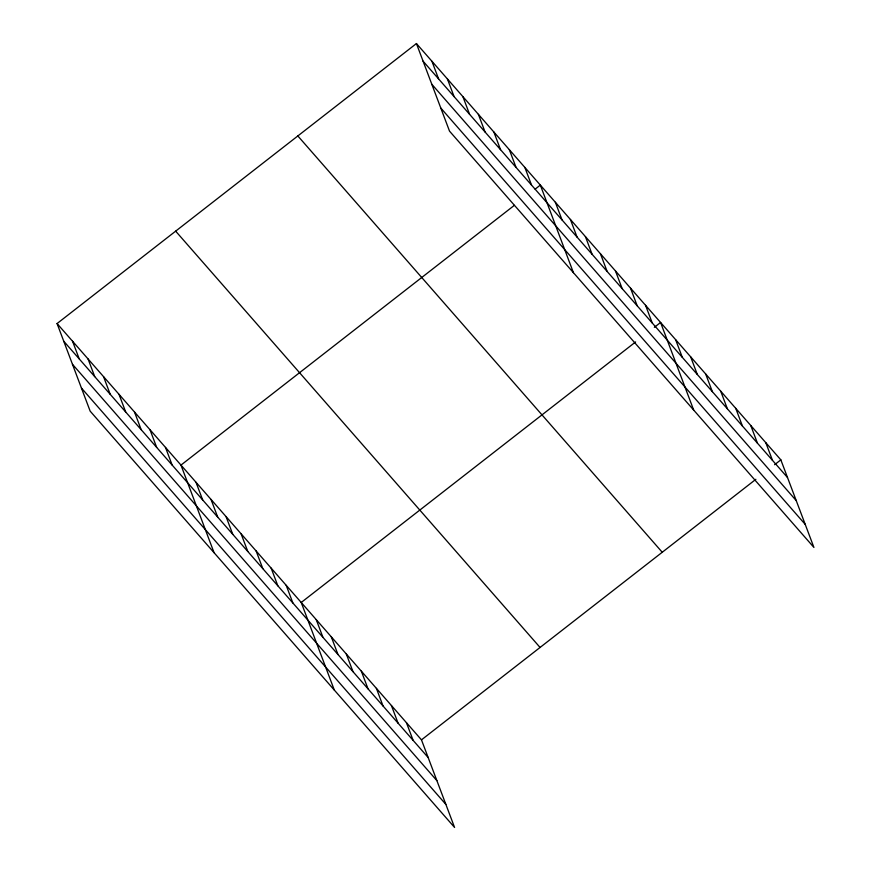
<?xml version="1.0" encoding="UTF-8"?>
<svg xmlns="http://www.w3.org/2000/svg" width="871" height="871" viewBox="0 0 871 871"><rect width="100%" height="100%" fill="white"/><g stroke="black" fill="none" stroke-linecap="round" stroke-linejoin="round"><path stroke-width="1.31" d="M57.072 323.555L421.477 739.86L454.575 827.45L90.159 411.145L57.072 323.555L416.425 43.55L780.841 459.855L813.928 547.445L449.523 131.14L416.425 43.55M514.326 205.36L180.961 465.103L214.059 552.682M535.132 189.149L540.325 185.098L573.423 272.677M635.612 341.933L301.224 602.482L334.312 690.072M654.339 327.344L660.577 322.477L693.675 410.067M421.477 739.86L755.865 479.311M774.591 464.722L780.841 459.855M423.099 61.21L787.504 477.515M431.82 84.28L796.225 500.596M440.802 108.058L805.207 524.364M297.838 135.952L662.243 552.258M175.659 231.153L540.064 647.458M63.735 341.214L428.14 757.52M72.456 364.285L436.861 780.59M81.449 388.063L445.854 804.369M765.805 442.686L772.479 460.345M750.769 425.516L757.443 443.165M735.745 408.336L742.408 425.995M720.709 391.166L727.383 408.826M705.673 373.997L712.347 391.645M690.649 356.827L697.312 374.476M675.613 339.646L682.287 357.306M645.553 305.307L652.227 322.956M630.517 288.127L637.191 305.786M615.481 270.957L622.155 288.617M600.457 253.788L607.131 271.436M585.421 236.618L592.095 254.267M570.396 219.438L577.059 237.097M555.36 202.268L562.035 219.928M524.843 167.406L531.517 185.055M509.35 149.703L516.024 167.363M493.868 132.011L500.542 149.67M478.375 114.319L485.049 131.978M462.893 96.627L469.567 114.286M447.4 78.934L454.074 96.594M431.918 61.242L438.592 78.902M406.441 722.69L413.115 740.35M391.406 705.521L398.08 723.17M376.381 688.34L383.044 706M361.345 671.171L368.019 688.83M346.31 654.001L352.984 671.65M331.285 636.821L337.959 654.48M316.249 619.651L322.923 637.311M286.189 585.312L292.863 602.961M271.153 568.132L277.827 585.791M256.128 550.962L262.792 568.621M241.093 533.792L247.767 551.441M226.057 516.612L232.731 534.271M211.032 499.442L217.696 517.102M195.997 482.273L202.671 499.932M165.479 447.411L172.153 465.06M149.986 429.708L156.66 447.367M134.504 412.016L141.178 429.675M119.011 394.323L125.685 411.983M103.529 376.631L110.203 394.291M88.047 358.939L94.71 376.599M72.554 341.247L79.228 358.906"/></g></svg>
